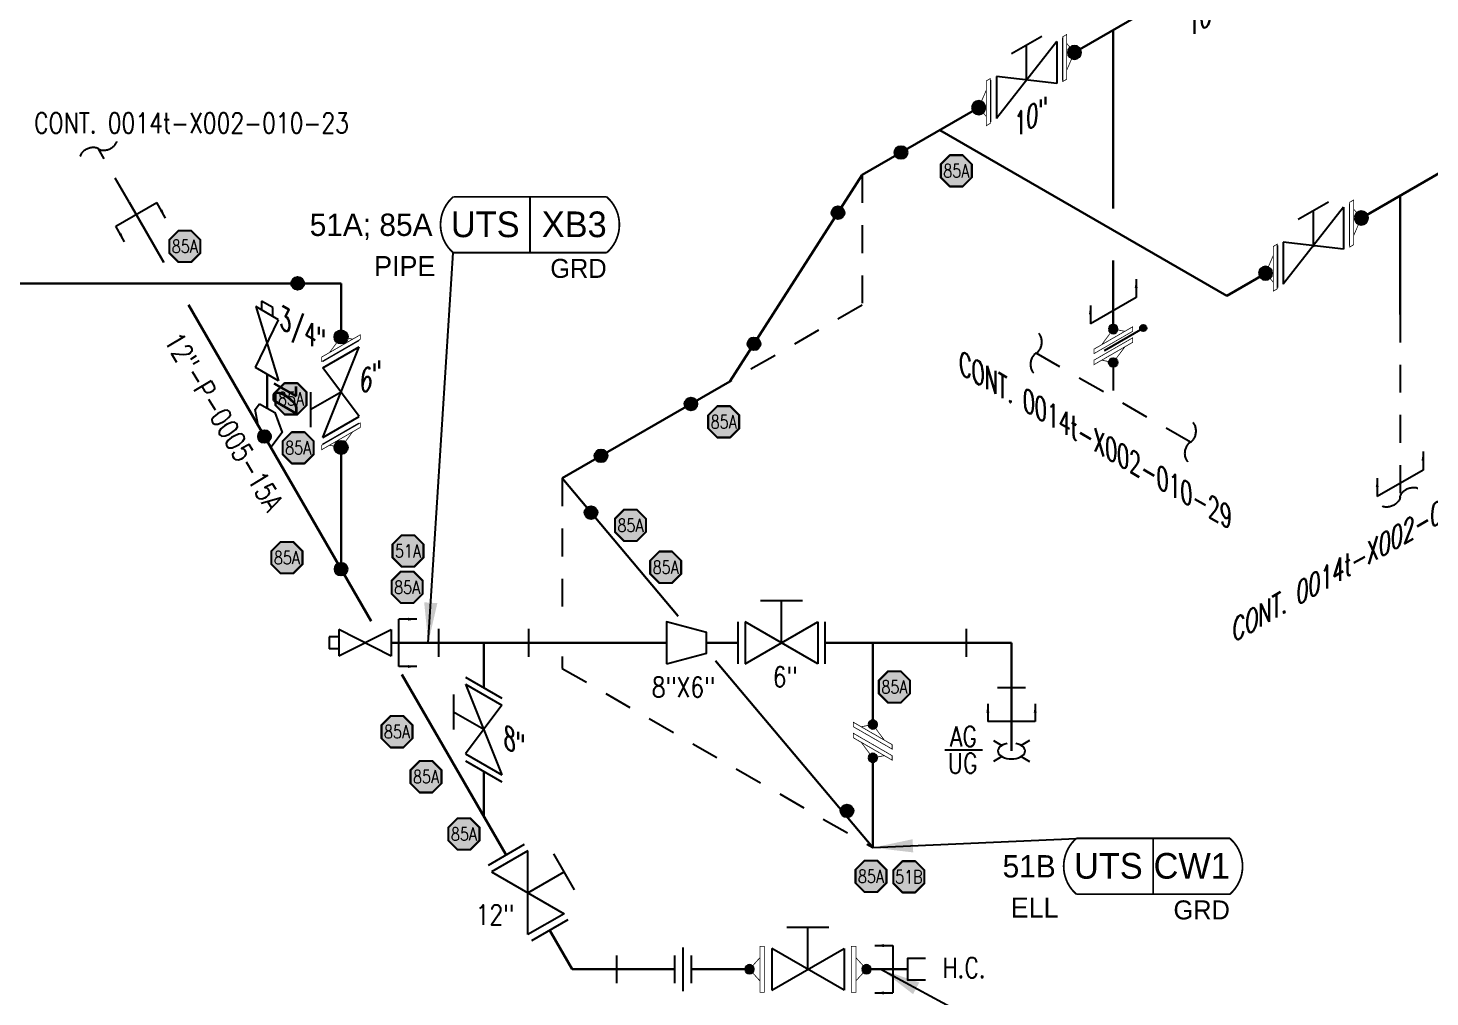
# Model space of a CAD drawing. Header units: inches. Extents: x 0.1 to 17.4, y 0.1 to 11.4.
# Drawn here: x 6.95 to 13.23, y 2.84 to 7.18 of the extents above; entities that cross this region are included whole.
import ezdxf
from ezdxf.enums import TextEntityAlignment as Align

# ---------------------------------------------------------------- set-up
doc = ezdxf.new("R2010")
doc.units = ezdxf.units.IN
doc.header["$MEASUREMENT"] = 0
doc.linetypes.add('HIDDEN2', pattern=[0.1875, 0.125, -0.0625])
for name, color, linetype in [('3', 1, 'Continuous'), ('COMP', 1, 'Continuous'), ('Continuation', 7, 'Continuous'), ('DL', 20, 'Continuous'), ('FITTINGS', 4, 'Continuous'), ('PART_PCML', 7, 'Continuous'), ('PART_SelectedCML_RT', 132, 'Continuous'), ('PART_SelectedCML_UT', 132, 'Continuous'), ('PIPE-ANNO', 150, 'HIDDEN2'), ('TEXT', 7, 'Continuous'), ('UNAS.PIPE', 251, 'Continuous'), ('WELD POINTS', 41, 'Continuous'), ('Welds', 7, 'Continuous')]:
    doc.layers.add(name, color=color, linetype=linetype)
doc.layers.add('PIPE', color=7, linetype='Continuous', lineweight=30)
doc.styles.add('CMLPAS', font='')
doc.styles.add('ISO30', font='simplex.shx', dxfattribs={"width": 0.85, "oblique": 30, "height": 0.075})
doc.styles.add('PART_Standard', font='romans', dxfattribs={"width": 0.8, "height": 0.09})
doc.styles.add('Richmond', font='arial.ttf')
doc.styles.add('SIMPLEX', font='ROMANS')
doc.styles.get("Standard").update_dxf_attribs({"font": 'arial.ttf'})
doc.styles.get('CMLPAS').set_extended_font_data('Cordia New')
doc.dimstyles.new('Richmond', dxfattribs={"dimtxt": 0.18, "dimasz": 0.18, "dimexe": 0.18, "dimexo": 0.0625, "dimgap": 0.09, "dimtad": 0, "dimtih": 1, "dimtoh": 1, "dimdec": 4, "dimzin": 0, "dimdsep": 46, "dimtxsty": 'Richmond', "dimcen": 0.09, "dimadec": 0, "dimazin": 0, "dimtfac": 1, "dimtdec": 4, "dimtofl": 0, "dimtmove": 0, "dimatfit": 3, "dimfxl": 1, "dimtolj": 1, "dimtzin": 0, "dimarcsym": 0})
doc.dimstyles.get("Standard").update_dxf_attribs({"dimtxt": 0.18, "dimasz": 0.18, "dimexe": 0.18, "dimexo": 0.0625, "dimgap": 0.09, "dimtad": 0, "dimtih": 1, "dimtoh": 1, "dimdec": 4, "dimzin": 0, "dimdsep": 46, "dimtxsty": 'Standard', "dimcen": 0.09, "dimadec": 0, "dimazin": 0, "dimtfac": 1, "dimtdec": 4, "dimtofl": 0, "dimtmove": 0, "dimatfit": 3, "dimfxl": 1, "dimtolj": 1, "dimtzin": 0, "dimarcsym": 0})

# ---------------------------------------------------------------- blocks, each defined once
blk = doc.blocks.new('3_VALVE_FLANGE_GATE_30')
at = {"color": 0, "linetype": 'ByBlock', "lineweight": -2}
blk.add_wipeout([(-0.1624, -0.1875), (-0.1353, -0.1719), (0, 0), (0.1353, -0.0156), (0.1624, 0), (0.1624, 0.1875), (0.1353, 0.1719), (0, 0), (-0.1353, 0.0156), (-0.1624, 0)], dxfattribs=at)
for p, q in [((0.0677, 0.1953), (-0.0677, 0.1172)), ((0.1353, 0.1719), (-0.1353, -0.1719)), ((0, 0), (0, 0.1563)), ((0.1353, 0.1719), (0.1353, -0.0156)), ((0.1624, 0.1875), (0.1624, 0)), ((-0.1624, 0), (-0.1624, -0.1875)), ((-0.1353, 0.0156), (-0.1353, -0.1719)), ((0.1353, -0.0156), (-0.1353, 0.0156))]:
    blk.add_line(p, q, dxfattribs=at)
blk = doc.blocks.new('AM9A04')
at = {"const_width": 0.01}
blk.add_lwpolyline([(-0.05, -0.144), (-0.15, 0.087), (-0.05, 0.202)], dxfattribs=at)
at = {"linetype": 'Continuous', "const_width": 0.01}
blk.add_lwpolyline([(0, -0.289), (0, 0.289), (-0.05, 0.318), (-0.05, -0.26)], close=True, dxfattribs=at)
blk = doc.blocks.new('A09')
at = {"layer": 'Welds'}
h = blk.add_hatch(color=256, dxfattribs=at)
h.dxf.hatch_style = 1
h.paths.add_polyline_path([(-0.03, 0, 1), (0.03, 0, 1)])
blk.add_circle((0, 0), 0.03, dxfattribs=at)
blk = doc.blocks.new('*U20')
blk.add_wipeout([(0.052, -0.03), (0.0173, -0.07), (0.0173, -0.1101), (0, -0.1001), (0, 0.1001), (0.0173, 0.0901), (0.0173, 0.05)]).dxf.layer = 'COMP'
at = {"layer": '3', "zscale": 0.65}
blk.add_blockref('A09', (0.052, -0.03), dxfattribs=at)
at = {"layer": 'COMP', "xscale": 0.3466300616258731, "yscale": 0.3466300616258731, "zscale": 0.3466300616258731, "rotation": 180}
blk.add_blockref('AM9A04', (0, 0), dxfattribs=at)
blk = doc.blocks.new('1_Text_30')
at = {"layer": 'TEXT', "style": 'PART_Standard', "oblique": 30, "width": 0.8}
blk.add_attdef('TEXT', (0, 0), '', height=0.09, rotation=30, dxfattribs=at)
blk = doc.blocks.new('2_WELD_SINGLE_00')
at = {"linetype": 'ByBlock', "lineweight": -2}
h = blk.add_hatch(color=0, dxfattribs=at)
edge = h.paths.add_edge_path()
edge.add_arc((0, 0), 0.0143, 0, 360)
at = {"color": 0, "linetype": 'ByBlock', "lineweight": -2}
blk.add_circle((0, 0), 0.0143, dxfattribs=at)
blk = doc.blocks.new('*U22')
at = {"layer": 'WELD POINTS', "xscale": 2, "yscale": 2}
for p, rotation in [((0.1084, 0.1692), 237.3561899589368), ((-0.174, -0.1004), 299.9999999999998)]:
    blk.add_blockref('2_WELD_SINGLE_00', p, dxfattribs=dict(at, rotation=rotation))
blk = doc.blocks.new('*U23')
at = {"layer": 'WELD POINTS', "xscale": 1.999999999999999, "yscale": 1.999999999999999}
for p, rotation in [((0.174, 0.1004), 209.9999999999997), ((0.1293, -0.1538), 40.05699910260127)]:
    blk.add_blockref('2_WELD_SINGLE_00', p, dxfattribs=dict(at, rotation=rotation))
blk = doc.blocks.new('3_VALVE_FLANGE_GATE_00')
at = {"color": 0, "linetype": 'ByBlock', "lineweight": -2}
blk.add_line((-0.0938, 0.1875), (0.0938, 0.1875), dxfattribs=at)
blk.add_wipeout([(-0.1949, -0.0938), (-0.1624, -0.0938), (0, 0), (0.1624, -0.0938), (0.1949, -0.0938), (0.1949, 0.0938), (0.1624, 0.0938), (0, 0), (-0.1624, 0.0938), (-0.1949, 0.0938)], dxfattribs=at)
for p, q in [((0, 0), (0, 0.1875)), ((-0.1949, 0.0938), (-0.1949, -0.0938)), ((-0.1624, 0.0938), (-0.1624, -0.0938)), ((-0.1624, -0.0938), (0.1624, 0.0938)), ((0.1624, -0.0938), (-0.1624, 0.0938)), ((0.1624, 0.0938), (0.1624, -0.0938)), ((0.1949, 0.0938), (0.1949, -0.0938))]:
    blk.add_line(p, q, dxfattribs=at)
blk = doc.blocks.new('*U27')
at = {"layer": 'FITTINGS'}
for p, q in [((-0.2009, -0.0625), (-0.2009, 0.0625)), ((0.0625, -0.2009), (-0.0625, -0.2009))]:
    blk.add_line(p, q, dxfattribs=at)
blk = doc.blocks.new('*U29')
blk.add_wipeout([(-0.0221, -0.0043), (-0.0221, -0.1073), (0.012, -0.1073), (0.0592, -0.0043), (0.012, 0.0986), (-0.0221, 0.0986)]).dxf.layer = 'COMP'
at = {"layer": 'COMP', "linetype": 'Continuous', "const_width": 0.00347}
blk.add_lwpolyline([(0.01, -0.1058), (0.01, 0.1001), (-0.01, 0.1001), (-0.01, -0.1058)], close=True, dxfattribs=at)
blk.add_lwpolyline([(0.01, -0.0549), (0.0572, -0.0029), (0.01, 0.0491)], dxfattribs=at)
at = {"layer": '3', "xscale": 0.65, "yscale": 0.65, "zscale": 0.65}
blk.add_blockref('A09', (0.0572, -0.0029), dxfattribs=at)
blk = doc.blocks.new('*U30')
blk.add_wipeout([(-0.0221, -0.0043), (-0.0221, -0.1073), (0.012, -0.1073), (0.0592, -0.0043), (0.012, 0.0986), (-0.0221, 0.0986)]).dxf.layer = 'COMP'
at = {"layer": 'COMP', "linetype": 'Continuous', "const_width": 0.00347}
blk.add_lwpolyline([(0.01, -0.1058), (0.01, 0.1001), (-0.01, 0.1001), (-0.01, -0.1058)], close=True, dxfattribs=at)
blk.add_lwpolyline([(0.01, -0.0549), (0.0572, -0.0029), (0.01, 0.0491)], dxfattribs=at)
at = {"layer": '3', "xscale": 0.65, "yscale": 0.65, "zscale": 0.65}
blk.add_blockref('A09', (0.0572, -0.0029), dxfattribs=at)
blk = doc.blocks.new('1_Text_00')
at = {"layer": 'TEXT', "style": 'PART_Standard', "width": 0.8}
blk.add_attdef('TEXT', (-0.062, -0.0144), '', height=0.09, dxfattribs=at)
blk = doc.blocks.new('1_Text_330')
at = {"layer": 'TEXT', "style": 'PART_Standard', "oblique": 330, "width": 0.8}
blk.add_attdef('3/4"', (0, 0), '', height=0.09, rotation=330, dxfattribs=at)
blk = doc.blocks.new('Bleeder Valve 7')
at = {"layer": 'FITTINGS'}
for p, q in [((-0.0264, 0.2338), (-0.0264, 0.277)), ((0.0272, 0.277), (-0.0264, 0.277)), ((0.0272, 0.2338), (0.0272, 0.277))]:
    blk.add_line(p, q, dxfattribs=at)
at = {"layer": 'FITTINGS', "linetype": 'ByBlock'}
for p, q in [((-0.0594, 0), (0.0594, 0.2338)), ((0.0004, 0.2338), (-0.0587, 0.2338)), ((-0.0587, 0.2338), (0.0594, 0)), ((0.0594, 0.2338), (0.0004, 0.2338)), ((0.0594, 0), (-0.0594, 0))]:
    blk.add_line(p, q, dxfattribs=at)
blk = doc.blocks.new('DL_Vert_30')
at = {"layer": 'DL', "style": 'ISO30', "oblique": 30, "width": 0.85}
blk.add_text('DL', height=0.1, rotation=90, dxfattribs=at).set_placement((0, 0))
blk = doc.blocks.new('Bleeder Valve 4')
at = {"layer": 'FITTINGS', "linetype": 'ByBlock'}
for p, q in [((0.0256, 0.2976), (-0.0253, 0.3271)), ((-0.0253, 0.3271), (-0.0253, 0.2874)), ((0.0002, 0.2727), (-0.051, 0.3022)), ((-0.051, 0.3022), (0.0515, -0.0297)), ((0.0513, 0.2431), (0.0002, 0.2727)), ((0.0256, 0.258), (0.0256, 0.2976)), ((-0.0515, 0.0297), (0.0513, 0.2431)), ((0.0515, -0.0297), (-0.0515, 0.0297))]:
    blk.add_line(p, q, dxfattribs=at)
blk = doc.blocks.new('*U39')
blk.add_wipeout([(0, -0.06), (-0.052, -0.05), (-0.0867, -0.07), (-0.0867, -0.05), (0.0867, 0.05), (0.0867, 0.03), (0.052, 0.01)]).dxf.layer = 'COMP'
at = {"layer": '3', "xscale": 0.65, "yscale": 0.65, "zscale": 0.65}
blk.add_blockref('A09', (0, -0.06), dxfattribs=at)
at = {"layer": 'COMP', "xscale": 0.3466300616258731, "yscale": 0.3466300616258731, "zscale": 0.3466300616258731, "rotation": 120}
blk.add_blockref('AM9A04', (0, 0), dxfattribs=at)
blk = doc.blocks.new('1_BREAK-PIPE_PIPE_00')
at = {"color": 0, "linetype": 'ByBlock', "lineweight": -2}
for centre, major_axis in [((-0.03, 0.092), (0, -0.101)), ((0.03, -0.092), (0, 0.101))]:
    blk.add_ellipse(centre, major_axis=major_axis, ratio=0.711978, start_param=0.427466, end_param=3.141593, dxfattribs=at)
blk = doc.blocks.new('1_Tilde_00')
at = {"layer": 'PIPE-ANNO', "xscale": -0.5000000000000001, "yscale": 0.5, "zscale": 0.5}
blk.add_blockref('1_BREAK-PIPE_PIPE_00', (0, 0), dxfattribs=at)
blk = doc.blocks.new('*U41')
blk.add_wipeout([(0, -0.06), (0.052, -0.05), (0.0867, -0.07), (0.0867, -0.05), (-0.0867, 0.05), (-0.0867, 0.03), (-0.052, 0.01)]).dxf.layer = 'COMP'
at = {"layer": '3', "xscale": 0.65, "yscale": 0.65, "zscale": 0.65}
blk.add_blockref('A09', (0, -0.06), dxfattribs=at)
at = {"layer": 'COMP', "xscale": -0.3466300616258731, "yscale": 0.3466300616258731, "zscale": 0.3466300616258731, "rotation": 239.9999999999999}
blk.add_blockref('AM9A04', (0, 0), dxfattribs=at)
blk = doc.blocks.new('1_Cont_330')
at = {"layer": 'Continuation', "style": 'PART_Standard', "oblique": 330, "width": 0.8}
blk.add_attdef('CONT.', (0, 0), '', height=0.09, rotation=330, dxfattribs=at)
blk = doc.blocks.new('AG UG SYMBOL')
blk.add_wipeout([(0, 0), (-0.0315, -0.0546), (0.0315, -0.0546)]).dxf.layer = 'FITTINGS'
at = {"layer": 'FITTINGS', "linetype": 'ByBlock', "lineweight": -2}
for p, q in [((-0.0812, 0.0469), (-0.0433, 0.025)), ((0.0812, 0.0469), (0.0433, 0.025)), ((-0.0433, -0.025), (-0.0812, -0.0469)), ((0.0433, -0.025), (0.0812, -0.0469))]:
    blk.add_line(p, q, dxfattribs=at)
at = {"layer": 'FITTINGS'}
blk.add_ellipse((0, 0), major_axis=(-0.0612, 0), ratio=0.57735, start_param=5.03414, end_param=10.673824, dxfattribs=at)
blk = doc.blocks.new('1_Tilde_30')
at = {"layer": 'PIPE-ANNO', "xscale": -0.5000000000000001, "yscale": 0.5000000000000001, "zscale": 0.5000000000000001, "rotation": 114.4010914305396}
blk.add_blockref('1_BREAK-PIPE_PIPE_00', (0, 0), dxfattribs=at)
blk = doc.blocks.new('1_Cont_30')
at = {"layer": 'Continuation', "style": 'PART_Standard', "oblique": 30, "width": 0.8}
blk.add_attdef('CONT', (0, 0), '', height=0.09, rotation=30, dxfattribs=at)
blk = doc.blocks.new('PART_PCML')
blk.add_hatch(color=0).paths.add_polyline_path([(-0.0699, -0.029), (-0.029, -0.0699), (0.029, -0.0699), (0.0699, -0.029), (0.0699, 0.029), (0.029, 0.0699), (-0.029, 0.0699), (-0.0699, 0.029)])
at = {"color": 7, "const_width": 0.009}
blk.add_lwpolyline([(-0.0699, 0.029), (-0.029, 0.0699), (0.029, 0.0699), (0.0699, 0.029), (0.0699, -0.029), (0.029, -0.0699), (-0.029, -0.0699), (-0.0699, -0.029), (-0.0699, 0.029), (-0.029, 0.0699)], dxfattribs=at)
at = {"color": 18, "true_color": 0x000000}
blk.add_lwpolyline([(-0.029, 0.0699), (-0.0699, 0.029), (-0.0699, -0.029), (-0.029, -0.0699), (0.029, -0.0699), (0.0699, -0.029), (0.0699, 0.029), (0.029, 0.0699)], close=True, dxfattribs=at)
at = {"color": 7, "true_color": 0xffffff, "style": 'SIMPLEX', "width": 0.8, "flags": 1}
for tag, p in [('CIRCUIT', (-0.0939, 0.0889)), ('DM', (-0.0527, -0.1332)), ('TYPE', (-0.0749, -0.2043))]:
    blk.add_attdef(tag, p, '', height=0.0586, dxfattribs=at)
at = {"color": 7, "true_color": 0xffffff, "style": 'SIMPLEX', "width": 0.8}
blk.add_attdef('DMDISP', text='', height=0.0586, dxfattribs=at).set_placement((0, 0), align=Align.MIDDLE_CENTER)
blk = doc.blocks.new('CMLPAS')
at = {"const_width": 0.008}
blk.add_lwpolyline([(0.0625, 0.125, 0.454441), (0.0625, -0.125), (0.75, -0.125, 0.454441), (0.75, 0.125)], format="xyb", close=True, dxfattribs=at)
blk.add_lwpolyline([(0.4063, -0.125), (0.4063, 0.125)], dxfattribs=at)
at = {"style": 'CMLPAS', "flags": 1}
for tag, p in [('STATE', (0.75, 0.6229)), ('DL', (0.75, 0.4817)), ('CIRCUIT', (0.75, 0.3405)), ('SUBSINTERVAL(MONTHS)', (-0.0251, -0.3355)), ('OLD_ID', (0.75, -0.3366)), ('OLD_NDE', (0.75, -0.4778)), ('OLD_ENTY', (0.7411, -0.6357)), ('SIZE', (0.7473, -0.7611)), ('SPEC', (0.7473, -0.9022)), ('JUSTIFY', (0.7473, -1.0434)), ('COMMENTS', (0.7473, -1.1846)), ('OLD_ASSET', (0.75, -1.3262)), ('SCHED', (0.7371, -1.4689)), ('NOM_THICK', (0.7521, -1.6102)), ('CORR_ALLOW', (0.763, -1.7453)), ('TML_STATUS', (0.7723, -1.8777)), ('FLOW_ORDER', (0.7785, -2.1301))]:
    blk.add_attdef(tag, text='', height=0.1, dxfattribs=at).set_placement(p, align=Align.MIDDLE_RIGHT)
at = {"style": 'CMLPAS'}
for tag, height, p in [('CHILD', 0.25, (0.75, 0.269)), ('###', 0.115, (0.75, 0.002)), ('ACCESS', 0.085, (0.75, -0.1954))]:
    blk.add_attdef(tag, text='', height=height, dxfattribs=at).set_placement(p, align=Align.MIDDLE_RIGHT)
at = {"color": 152, "style": 'CMLPAS'}
for tag, height, p in [('SPECIAL', 0.085, (0.4055, 0.1897)), ('DM-TYPE', 0.1, (-0.03, 0)), ('COMP', 0.09, (-0.0174, -0.185))]:
    blk.add_attdef(tag, text='', height=height, dxfattribs=at).set_placement(p, align=Align.MIDDLE_RIGHT)
at = {"style": 'CMLPAS'}
blk.add_attdef('NDE', text='', height=0.115, dxfattribs=at).set_placement((0.206, 0.002), align=Align.MIDDLE_CENTER)
blk = doc.blocks.new('*U52')
at = {"layer": 'DL', "color": 20, "linetype": 'ByBlock', "ltscale": 0.7}
blk.add_line((0.1026, 0.1217), (-0.1026, 0.0033), dxfattribs=at)
for points in [[(0.1026, 0.2043), (0.1026, 0.1217)], [(-0.1026, 0.0859), (-0.1026, 0.0033)]]:
    blk.add_leader(points, dimstyle='Richmond', override={"dimasz": 0.04, "dimgap": 0.09, "dimtad": 0}, dxfattribs=at)
blk = doc.blocks.new('DL_0_UP')
at = {"layer": 'DL', "color": 20, "linetype": 'ByBlock', "ltscale": 0.8}
blk.add_line((0.053, 0), (-0.053, 0), dxfattribs=at)
at = {"layer": 'DL', "color": 20, "linetype": 'ByBlock', "ltscale": 0.7}
for points in [[(-0.053, 0.04), (-0.053, 0)], [(0.053, 0.04), (0.053, 0)]]:
    blk.add_leader(points, dimstyle='Richmond', override={"dimasz": 0.02, "dimgap": 0.09, "dimtad": 0}, dxfattribs=at)
blk = doc.blocks.new('*U57')
at = {"layer": 'DL', "xscale": 2, "yscale": 2, "zscale": 2}
blk.add_blockref('DL_0_UP', (-0.245, 0.0625), dxfattribs=at)
blk = doc.blocks.new('*U58')
at = {"layer": 'DL', "xscale": 2, "yscale": 2, "zscale": 2, "rotation": 89.9999999999999}
blk.add_blockref('DL_0_UP', (-0.8134, 0.244), dxfattribs=at)
blk = doc.blocks.new('*U60')
at = {"layer": 'DL', "xscale": 2, "yscale": 2, "zscale": 2, "rotation": 209.9999999999999}
blk.add_blockref('DL_0_UP', (0.0312, -0.0541), dxfattribs=at)
blk = doc.blocks.new('*U66')
at = {"layer": 'DL', "xscale": 2, "yscale": 2, "zscale": 2, "rotation": 269.9999999999998}
blk.add_blockref('DL_0_UP', (-0.1787, 0), dxfattribs=at)
blk = doc.blocks.new('*U82')
at = {"color": 20, "linetype": 'ByBlock', "ltscale": 0.7}
blk.add_line((0.1026, 0.1218), (-0.1026, 0.0032), dxfattribs=at)
for points in [[(0.1026, 0.2044), (0.1026, 0.1218)], [(-0.1026, 0.0859), (-0.1026, 0.0032)]]:
    blk.add_leader(points, dimstyle='Richmond', override={"dimasz": 0.04, "dimgap": 0.09, "dimtad": 0}, dxfattribs=at)

msp = doc.modelspace()

# ---------------------------------------------------------------- linework, layer by layer
at = {"layer": 'FITTINGS'}
for p, q in [((8.7925, 4.3599), (8.7925, 4.4849)), ((9.1943, 4.4849), (9.1943, 4.3599)), ((8.9393, 4.2527), (9.0475, 4.1902)), ((9.5901, 2.8976), (9.5901, 3.0226)), ((9.8491, 2.8976), (9.8491, 3.0226)), ((9.8867, 2.8624), (9.8867, 3.0578)), ((9.9242, 2.8976), (9.9242, 3.0226))]:
    msp.add_line(p, q, dxfattribs=at)
at = {"layer": 'FITTINGS', "linetype": 'ByBlock', "lineweight": -2}
msp.add_lwpolyline([(9.8112, 4.3286), (9.9916, 4.3755), (9.9916, 4.4693), (9.8112, 4.5161)], close=True, dxfattribs=at)
msp.add_lwpolyline([(10.9715, 3.0078), (10.8919, 3.0078), (10.8919, 2.9125), (10.9715, 2.9125)], dxfattribs=at)
at = {"layer": 'PIPE'}
for p, q in [((13.1801, 7.9571), (10.6882, 6.5184)), ((11.8129, 7.1677), (11.8129, 6.3677)), ((13.8743, 6.8744), (12.3209, 5.9775)), ((12.3209, 5.9775), (11.0362, 6.7193)), ((10.0953, 5.5928), (10.6882, 6.5184)), ((13.0976, 6.4259), (13.0976, 5.8934)), ((7.5609, 6.1268), (7.4056, 6.3958)), ((11.8129, 6.1353), (11.8129, 5.828)), ((8.3544, 6.0327), (3.2133, 6.0327)), ((8.3544, 4.7524), (8.3544, 6.0327)), ((8.4886, 4.5199), (7.6712, 5.9358)), ((10.0953, 5.5928), (9.3447, 5.1595)), ((9.8641, 4.5416), (9.3447, 5.1595)), ((9.8112, 4.4224), (8.5787, 4.4224)), ((8.9934, 4.4224), (8.9934, 3.6456)), ((11.3571, 4.4224), (9.9916, 4.4224)), ((10.7357, 3.9965), (10.7357, 4.4224)), ((11.3571, 4.4224), (11.3571, 3.9381)), ((10.7357, 3.505), (10.0319, 4.3421)), ((10.7357, 3.505), (10.7357, 3.9671)), ((9.3892, 2.9601), (9.8491, 2.9601)), ((9.9242, 2.9601), (10.8919, 2.9601))]:
    msp.add_line(p, q, dxfattribs=at)
at = {"layer": 'PIPE', "linetype": 'Continuous'}
msp.add_line((8.023, 5.4739), (8.023, 5.6264), dxfattribs=at)
at = {"layer": 'PIPE-ANNO'}
for p, q in [((10.6882, 6.5184), (10.6882, 5.9352)), ((10.6882, 5.9352), (10.0953, 5.5928)), ((9.3447, 5.1595), (9.3447, 4.534)), ((9.3447, 4.3618), (9.3447, 4.3082)), ((9.3447, 4.3082), (10.7357, 3.505))]:
    msp.add_line(p, q, dxfattribs=at)
at = {"layer": 'TEXT'}
msp.add_line((11.0589, 3.9426), (11.2279, 3.9426), dxfattribs=at)
at = {"layer": 'UNAS.PIPE', "linetype": 'HIDDEN2'}
for p, q in [((7.4056, 6.3958), (7.2676, 6.6348)), ((13.0976, 5.8934), (13.0976, 5.0745)), ((11.8129, 5.6784), (11.8129, 5.5206))]:
    msp.add_line(p, q, dxfattribs=at)

# ---------------------------------------------------------------- block references
at = {"layer": 'Continuation'}
ref = msp.add_blockref('1_Cont_330', (6.9793, 6.7061), dxfattribs=at)
ref.add_attrib('CONT.', 'CONT. 0014t-X002-010-23', (6.9793, 6.7061), dxfattribs={"height": 0.09, "style": 'PART_Standard', "width": 0.8})
msp.add_blockref('1_Cont_30', (12.3484, 4.4228), dxfattribs=at).add_auto_attribs({'CONT': 'CONT. 0014t-X002-010-29'})
at = {"layer": 'DL'}
for name, p in [('*U60', (7.4056, 6.3958)), ('*U82', (13.0976, 5.0745)), ('*U66', (8.7925, 4.4224)), ('*U57', (11.6021, 4.0073))]:
    msp.add_blockref(name, p, dxfattribs=at)
at = {"layer": 'FITTINGS', "rotation": 90}
msp.add_blockref('Bleeder Valve 7', (8.5787, 4.4224), dxfattribs=at)
at = {"layer": 'FITTINGS'}
msp.add_blockref('*U27', (11.3571, 4.4224), dxfattribs=at)
at = {"layer": 'PART_PCML', "color": 13}
for p in [(11.1098, 6.5367), (7.6547, 6.1983), (10.0681, 5.4124), (9.6505, 4.9488), (8.1118, 4.8037), (9.8084, 4.761), (8.6505, 4.6713), (10.8327, 4.2246), (8.6049, 4.0241), (8.9047, 3.5659), (10.7276, 3.3765)]:
    msp.add_blockref('PART_PCML', p, dxfattribs=at).add_auto_attribs({'DMDISP': '85A'})
at = {"layer": 'PART_PCML', "color": 96}
for p, values in [((8.6542, 4.8339), {'DMDISP': '51A'}), ((10.8973, 3.3743), {'DMDISP': '51B'})]:
    msp.add_blockref('PART_PCML', p, dxfattribs=at).add_auto_attribs(values)
at = {"layer": 'PART_SelectedCML_UT'}
for p, values in [((8.7941, 6.2951), {'###': 'XB3', 'NDE': 'UTS', 'DM-TYPE': '51A; 85A', 'COMP': 'PIPE', 'ACCESS': 'GRD'}), ((11.5851, 3.4215), {'###': 'CW1', 'NDE': 'UTS', 'DM-TYPE': '51B', 'COMP': 'ELL', 'ACCESS': 'GRD'})]:
    msp.add_blockref('CMLPAS', p, dxfattribs=at).add_auto_attribs(values)
at = {"layer": 'PIPE-ANNO'}
msp.add_blockref('1_Tilde_30', (13.0976, 5.0745), dxfattribs=at)
at = {"layer": 'TEXT'}
for name, p, values in [('1_Text_30', (12.147, 7.1332), {'TEXT': '10"'}), ('1_Text_00', (9.8077, 4.1934), {'TEXT': '8"X6"'}), ('1_Text_00', (11.1434, 3.9726), {'TEXT': 'AG'}), ('1_Text_00', (11.1339, 3.8526), {'TEXT': 'UG'})]:
    msp.add_blockref(name, p, dxfattribs=at).add_auto_attribs(values)
at = {"layer": 'UNAS.PIPE', "xscale": -1}
for p, rotation in [((7.2676, 6.6348), 114.4920267611655), ((11.4675, 5.72), 354.4920261620492), ((12.1582, 5.3212), 174.4920261620492)]:
    msp.add_blockref('1_Tilde_00', p, dxfattribs=dict(at, rotation=rotation))
at = {"layer": 'WELD POINTS', "xscale": 2, "yscale": 2, "zscale": 2}
for p in [(10.8622, 6.6188), (10.5798, 6.3492), (10.6203, 3.6695)]:
    msp.add_blockref('2_WELD_SINGLE_00', p, dxfattribs=at)
at = {"layer": 'WELD POINTS', "xscale": 2, "yscale": 2}
for p in [(8.1599, 6.0327), (8.0113, 5.3467), (8.3544, 4.7524)]:
    msp.add_blockref('2_WELD_SINGLE_00', p, dxfattribs=at)
at = {"layer": 'WELD POINTS'}
for name, p in [('*U22', (10.0953, 5.5928)), ('*U23', (9.3447, 5.1595))]:
    msp.add_blockref(name, p, dxfattribs=at)

# ---------------------------------------------------------------- texts
at = {"layer": 'Continuation', "style": 'PART_Standard', "width": 0.8}
msp.add_text('H.C.', height=0.09, dxfattribs=at).set_placement((11.0472, 2.922))

# ---------------------------------------------------------------- leaders
at = {"layer": 'PART_SelectedCML_RT'}
msp.add_leader([(10.7716, 2.9601), (11.4295, 2.6063)], dimstyle='Standard', dxfattribs=at)
at = {"layer": 'PART_SelectedCML_UT'}
for points in [[(8.7447, 4.4224), (8.8566, 6.1701)], [(10.7357, 3.505), (11.6476, 3.5465)]]:
    msp.add_leader(points, dimstyle='Standard', dxfattribs=at)

# ---------------------------------------------------------------- next in the draw order: block references
at = {"layer": 'COMP', "ltscale": 0.65, "xscale": -1}
msp.add_blockref('*U39', (10.7357, 3.9671), dxfattribs=at)
at = {"layer": 'FITTINGS'}
for name, p in [('3_VALVE_FLANGE_GATE_30', (11.4245, 6.9435)), ('3_VALVE_FLANGE_GATE_30', (12.7093, 6.2017)), ('AG UG SYMBOL', (11.3571, 3.9381))]:
    msp.add_blockref(name, p, dxfattribs=at)
at = {"layer": 'FITTINGS', "yscale": -1, "rotation": 299.9999999999999}
msp.add_blockref('3_VALVE_FLANGE_GATE_30', (8.3544, 5.5451), dxfattribs=at)
at = {"layer": 'FITTINGS', "xscale": -1}
for p in [(10.3268, 4.4224), (10.4454, 2.9601)]:
    msp.add_blockref('3_VALVE_FLANGE_GATE_00', p, dxfattribs=at)
at = {"layer": 'FITTINGS', "rotation": 59.99999999999999}
msp.add_blockref('3_VALVE_FLANGE_GATE_30', (8.9934, 4.034), dxfattribs=at)

# ---------------------------------------------------------------- next in the draw order: wipeouts: each hides what was drawn before it
msp.add_wipeout([(11.8129, 5.6784), (11.7609, 5.6884), (11.7262, 5.6684), (11.7262, 5.6884), (11.8995, 5.7885), (11.8995, 5.7685), (11.8649, 5.7485)]).dxf.layer = 'COMP'

# ---------------------------------------------------------------- next in the draw order: hatches: boundary and pattern name
at = {"layer": 'UNAS.PIPE'}
h = msp.add_hatch(color=256, dxfattribs=at)
h.dxf.hatch_style = 1
h.paths.add_polyline_path([(11.8324, 5.6784, -1), (11.7934, 5.6784, -1)])

# ---------------------------------------------------------------- next in the draw order: linework, layer by layer
at = {"layer": 'FITTINGS', "linetype": 'ByBlock'}
msp.add_lwpolyline([(7.9888, 5.4936), (8.0571, 5.4542), (8.0899, 5.3647), (8.0396, 5.2976), (7.983, 5.3958), (7.9694, 5.4678)], close=True, dxfattribs=at)
at = {"layer": 'PIPE'}
msp.add_line((9.3892, 2.9601), (8.6271, 4.2801), dxfattribs=at)
at = {"layer": 'UNAS.PIPE'}
msp.add_circle((11.8129, 5.6784), 0.0195, dxfattribs=at)

# ---------------------------------------------------------------- next in the draw order: block references
at = {"layer": 'COMP', "ltscale": 0.65, "xscale": -1, "rotation": 180}
for name, p in [('*U20', (11.5869, 7.0372)), ('*U20', (12.8717, 6.2955)), ('*U39', (10.7357, 3.9965)), ('*U29', (10.6502, 2.9573))]:
    msp.add_blockref(name, p, dxfattribs=at)
at = {"layer": 'COMP', "ltscale": 0.65, "xscale": -1}
for name, p in [('*U20', (11.2621, 6.8497)), ('*U20', (12.5469, 6.108)), ('*U30', (10.2405, 2.963))]:
    msp.add_blockref(name, p, dxfattribs=at)
at = {"layer": 'COMP', "ltscale": 0.65}
for p, rotation in [((8.3544, 5.7326), 120.0000000000002), ((8.3544, 5.3576), 300.0000000000001)]:
    msp.add_blockref('*U20', p, dxfattribs=dict(at, rotation=rotation))
at = {"layer": 'DL'}
msp.add_blockref('DL_Vert_30', (8.1537, 5.4358), dxfattribs=at)
at = {"layer": 'FITTINGS'}
msp.add_blockref('Bleeder Valve 4', (8.023, 5.6264), dxfattribs=at)
at = {"layer": 'PART_PCML', "color": 13}
for p in [(8.1303, 5.5156), (8.735, 3.8226)]:
    msp.add_blockref('PART_PCML', p, dxfattribs=at).add_auto_attribs({'DMDISP': '85A'})
at = {"layer": 'TEXT'}
for name, p, values in [('1_Text_30', (11.3703, 6.6847), {'TEXT': '10"'}), ('1_Text_00', (10.3495, 4.2392), {'TEXT': '6"'}), ('1_Text_330', (9.0828, 3.9569), {'3/4"': '8"'})]:
    msp.add_blockref(name, p, dxfattribs=at).add_auto_attribs(values)
ref = msp.add_blockref('1_Text_30', (7.5588, 5.7777), dxfattribs=dict(at, rotation=300.8806940494807))
ref.add_attrib('TEXT', '12"-P-0005-15A', (7.5588, 5.7777), dxfattribs={"height": 0.09, "rotation": 300.88069, "style": 'PART_Standard', "width": 0.8})
at = {"layer": 'UNAS.PIPE', "xscale": 0.3466300616258731, "yscale": 0.3466300616258731, "zscale": 0.3466300616258731, "rotation": 120.0000000000001}
msp.add_blockref('AM9A04', (11.8129, 5.7385), dxfattribs=at)

# ---------------------------------------------------------------- next in the draw order: block references
at = {"layer": 'COMP', "ltscale": 0.65, "xscale": -1, "rotation": 180}
msp.add_blockref('*U41', (11.8129, 5.7679), dxfattribs=at)
at = {"layer": 'DL'}
msp.add_blockref('*U58', (11.6391, 2.7162), dxfattribs=at)
at = {"layer": 'FITTINGS', "xscale": -1, "rotation": 299.9999959660616}
msp.add_blockref('3_VALVE_FLANGE_GATE_00', (9.1913, 3.3029), dxfattribs=at)
at = {"layer": 'PART_PCML', "color": 13}
msp.add_blockref('PART_PCML', (8.1624, 5.2961), dxfattribs=at).add_auto_attribs({'DMDISP': '85A'})
at = {"layer": 'TEXT'}
for name, p, values in [('1_Text_330', (8.0781, 5.8358), {'3/4"': '3/4"'}), ('1_Text_30', (8.4402, 5.5331), {'TEXT': '6"'})]:
    msp.add_blockref(name, p, dxfattribs=at).add_auto_attribs(values)

# ---------------------------------------------------------------- next in the draw order: hatches: boundary and pattern name
at = {"layer": 'UNAS.PIPE'}
h = msp.add_hatch(color=256, dxfattribs=at)
edge = h.paths.add_edge_path()
edge.add_arc((11.9472, 5.8326), 0.0143, -60, 300)

# ---------------------------------------------------------------- next in the draw order: linework, layer by layer
msp.add_line((11.774, 5.7326), (11.9472, 5.8326), dxfattribs=at)
at = {"layer": 'UNAS.PIPE', "linetype": 'HIDDEN2'}
msp.add_line((12.1582, 5.3212), (11.4675, 5.72), dxfattribs=at)
at = {"layer": 'UNAS.PIPE'}
msp.add_circle((11.9472, 5.8326), 0.0143, dxfattribs=at)

# ---------------------------------------------------------------- next in the draw order: block references
at = {"layer": 'Continuation'}
msp.add_blockref('1_Cont_330', (11.1222, 5.6312), dxfattribs=at).add_auto_attribs({'CONT.': 'CONT. 0014t-X002-010-29'})
at = {"layer": 'DL'}
msp.add_blockref('*U52', (11.8129, 5.8475), dxfattribs=at)
at = {"layer": 'TEXT'}
msp.add_blockref('1_Text_00', (9.0189, 3.1735), dxfattribs=at).add_auto_attribs({'TEXT': '12"'})

doc.saveas('drawing.dxf')
